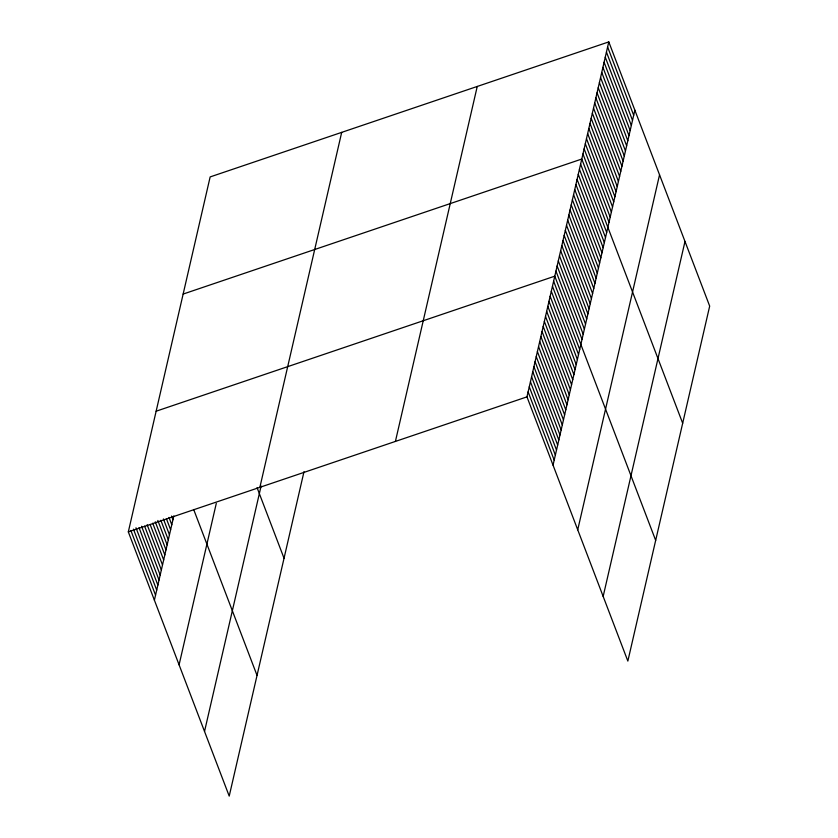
<?xml version="1.0" encoding="UTF-8"?>
<svg xmlns="http://www.w3.org/2000/svg" width="838" height="838" viewBox="0 0 838 838"><rect width="100%" height="100%" fill="white"/><g stroke="black" fill="none" stroke-linecap="round" stroke-linejoin="round"><path stroke-width="1.26" d="M303.995 471.689L229.214 796.1L128.319 531.889L210.149 176.923L608.786 41.9L709.681 306.111L627.851 661.077L526.966 396.866L608.786 41.9M154.391 600.176L173.812 515.946M179.081 664.827L216.298 503.397M259.874 487.328L341.695 132.362M204.524 731.448L261.11 485.977M395.41 441.427L477.241 86.461M553.038 465.142L634.858 110.176M577.728 529.805L659.548 174.838M603.161 596.415L684.992 241.449M183.145 294.065L581.782 159.042L682.677 423.242M156.14 411.207L554.787 276.173L655.672 540.384M128.319 531.889L526.966 396.866M607.613 46.991L633.685 115.277M606.44 52.082L632.512 120.368M605.266 57.183L631.339 125.459M604.093 62.274L630.166 130.55M602.92 67.365L628.992 135.641M601.747 72.456L627.819 140.742M600.574 77.546L626.646 145.833M599.4 82.648L625.473 150.924M598.227 87.739L624.3 156.015M597.044 92.829L623.126 161.106M595.87 97.92L621.943 166.207M594.697 103.011L620.769 171.298M593.524 108.112L619.596 176.389M592.351 113.203L618.423 181.479M591.178 118.294L617.25 186.57M590.004 123.385L616.077 191.672M588.831 128.476L614.903 196.762M587.658 133.577L613.73 201.853M586.485 138.668L612.557 206.944M585.312 143.759L611.384 212.045M584.138 148.85L610.211 217.136M582.955 153.951L609.037 222.227M580.608 164.133L606.681 232.409M579.435 169.224L605.507 237.51M578.262 174.314L604.334 242.601M577.089 179.416L603.161 247.692M575.915 184.507L601.988 252.783M574.742 189.598L600.815 257.874M573.569 194.688L599.641 262.975M572.396 199.779L598.468 268.066M571.223 204.881L597.295 273.157M570.05 209.971L596.122 278.247M568.866 215.062L594.949 283.338M567.693 220.153L593.775 288.44M566.519 225.244L592.592 293.53M565.346 230.345L591.419 298.621M564.173 235.436L590.245 303.712M563 240.527L589.072 308.803M561.827 245.618L587.899 313.904M560.653 250.709L586.726 318.995M559.48 255.81L585.553 324.086M558.307 260.901L584.379 329.177M557.134 265.992L583.206 334.268M555.961 271.083L582.033 339.369M553.625 281.201L579.697 349.488M552.462 286.24L578.534 354.516M551.31 291.268L577.382 359.544M550.147 296.296L576.219 364.572M548.984 301.324L575.057 369.6M547.832 306.352L573.904 374.628M546.669 311.38L572.742 379.656M545.507 316.408L571.579 384.684M544.354 321.436L570.427 389.712M543.192 326.464L569.264 394.75M542.029 331.492L568.101 399.778M540.877 336.52L566.949 404.806M539.714 341.548L565.786 409.834M538.551 346.576L564.623 414.862M537.399 351.604L563.471 419.89M536.236 356.632L562.308 424.918M535.073 361.67L561.146 429.946M533.921 366.698L559.994 434.974M532.759 371.726L558.831 440.002M531.596 376.754L557.668 445.03M530.444 381.782L556.516 450.058M529.281 386.81L555.353 455.086M528.118 391.838L554.19 460.114M257.077 487.664L284.04 558.276M193.683 509.504L257.036 675.407M171.549 516.051L172.942 519.717M168.993 517.423L171.78 524.745M166.437 518.795L170.627 529.773M163.41 518.952L169.465 534.801M160.854 520.314L168.302 539.829M157.837 520.471L167.15 544.857M155.281 521.844L165.987 549.885M152.726 523.216L164.824 554.913M150.17 524.588L163.672 559.941M147.142 524.735L162.509 564.969M144.586 526.107L161.346 569.997M141.57 526.254L160.194 575.025M139.014 527.626L159.031 580.053M135.986 527.783L157.869 585.081M133.431 529.155L156.716 590.12M130.875 530.517L155.554 595.148"/></g></svg>
